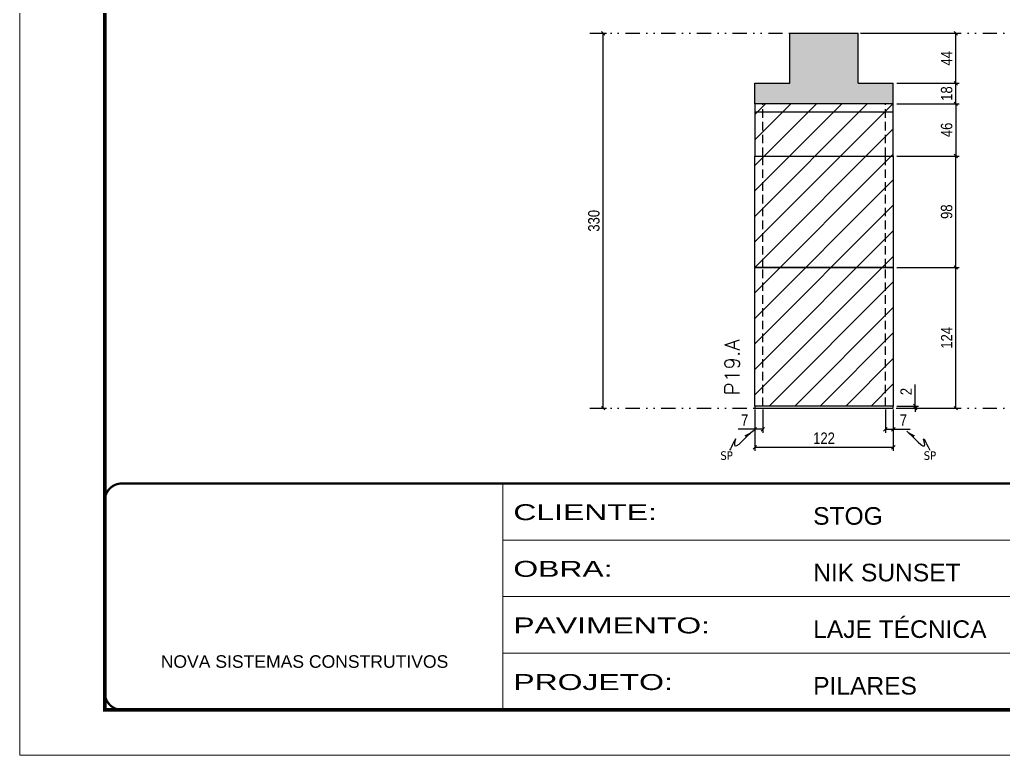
# Model space of a CAD drawing. Extents: x 808 to 7089, y -98 to 17032.
# Drawn here: x 808 to 1674, y 10240 to 10887 of the extents above; entities that cross this region are included whole.
import ezdxf

# ---------------------------------------------------------------- set-up
doc = ezdxf.new("R2010")
doc.units = 0
for name, pattern in [('CONTINUO', [0]), ('DASHED', [0.75, 0.5, -0.25]), ('DIVIDE2', [0.625, 0.25, -0.125, 0, -0.125, 0, -0.125]), ('HIDDEN', [0.375, 0.25, -0.125])]:
    doc.linetypes.add(name, pattern=pattern)
for name, color, linetype in [('COTA', 241, 'Continuous'), ('Nível', 160, 'Continuous'), ('Painéis', 200, 'Continuous'), ('SARR_2.2x7', 40, 'Continuous'), ('Sarrafo de Pressão', 42, 'HIDDEN'), ('texto', 7, 'Continuous')]:
    doc.layers.add(name, color=color, linetype=linetype)
for name, color, linetype, lineweight in [('Folhas', 255, 'Continuous', 9), ('REAPROVEITAMENTO', 251, 'Continuous', 9), ('SARRAFO DE PRESSAO', 251, 'DASHED', 9), ('Texto Seção', 7, 'Continuous', 15)]:
    doc.layers.add(name, color=color, linetype=linetype, lineweight=lineweight)
doc.styles.add('ARIAL', font='arial.ttf')
doc.styles.add('COTA TECNICA', font='techl___.ttf', dxfattribs={"height": 10})
doc.styles.add('COTA TECNICA-50', font='techl___.ttf', dxfattribs={"height": 10})
doc.styles.add('REGUA-120', font='ROMANS.shx', dxfattribs={"height": 15})
doc.styles.get("Standard").update_dxf_attribs({"font": 'arial.ttf'})
doc.styles.add('Tecnologia', font='')
doc.styles.get('Tecnologia').set_extended_font_data('Forgotten Futurist')
doc.dimstyles.new('COTA PAINEL-50', dxfattribs={"dimtxt": 10, "dimasz": 3, "dimexe": 3, "dimexo": 3, "dimgap": 3, "dimtad": 1, "dimdec": 1, "dimzin": 12, "dimdsep": 46, "dimtxsty": 'COTA TECNICA-50', "dimblk1": 'OBLIQUE', "dimblk2": 'OBLIQUE', "dimsah": 1, "dimcen": 0.9, "dimclrd": 4, "dimclre": 4, "dimclrt": 240, "dimadec": 1, "dimazin": 3, "dimtfac": 1, "dimtdec": 1, "dimtmove": 0, "dimatfit": 3, "dimfxl": 1, "dimtolj": 1, "dimtzin": 12, "dimarcsym": 0})
doc.dimstyles.new('PAINEL', dxfattribs={"dimtxt": 10, "dimasz": 3, "dimexe": 3, "dimexo": 3, "dimgap": 3, "dimtad": 1, "dimdec": 1, "dimzin": 12, "dimdsep": 46, "dimtxsty": 'COTA TECNICA', "dimblk1": 'OBLIQUE', "dimblk2": 'OBLIQUE', "dimsah": 1, "dimcen": 0.9, "dimclrd": 4, "dimclre": 4, "dimclrt": 240, "dimadec": 1, "dimazin": 3, "dimtfac": 1, "dimtdec": 1, "dimtmove": 0, "dimatfit": 3, "dimfxl": 1, "dimtolj": 1, "dimtzin": 12, "dimarcsym": 0})
doc.dimstyles.get("Standard").update_dxf_attribs({"dimtxt": 0.18, "dimasz": 0.18, "dimexe": 0.18, "dimexo": 0.0625, "dimgap": 0.09, "dimtad": 0, "dimtih": 1, "dimtoh": 1, "dimdec": 4, "dimzin": 0, "dimdsep": 46, "dimtxsty": 'Standard', "dimcen": 0.09, "dimadec": 0, "dimazin": 0, "dimtfac": 1, "dimtdec": 4, "dimtofl": 0, "dimtmove": 0, "dimatfit": 3, "dimfxl": 1, "dimtolj": 1, "dimtzin": 0, "dimarcsym": 0})

# ---------------------------------------------------------------- blocks, each defined once
blk = doc.blocks.new('9999999999')
at = {"color": 30, "linetype": 'CONTINUO'}
for p, q in [((98564.56, 34230.21), (98564.56, 34429.45)), ((98564.56, 34379.64), (99583.98, 34379.64)), ((98564.56, 34329.83), (99487.98, 34329.83)), ((98564.56, 34280.02), (99487.98, 34280.02))]:
    blk.add_line(p, q, dxfattribs=at)
at = {"color": 30, "linetype": 'CONTINUO', "const_width": 2}
blk.add_lwpolyline([(99583.98, 34230.21), (99583.98, 34414.45, 0.414214), (99568.98, 34429.45), (98228.98, 34429.45, 0.414214), (98213.98, 34414.45), (98213.98, 34245.21, 0.414214), (98228.98, 34230.21), (99583.98, 34230.21)], format="xyb", dxfattribs=at)
at = {"layer": 'Folhas'}
blk.add_lwpolyline([(98138.98, 34190.21), (99623.98, 34190.21), (99623.98, 35240.21), (98138.98, 35240.21)], close=True, dxfattribs=at)
at = {"layer": 'Folhas', "color": 30, "const_width": 3}
blk.add_lwpolyline([(98213.98, 34230.21), (99583.98, 34230.21), (99583.98, 35200.21), (98213.98, 35200.21)], close=True, dxfattribs=at)
at = {"color": 7, "linetype": 'Continuous', "ltscale": 5, "style": 'ARIAL'}
for s, height, p in [('STOG', 15.483, (98837.68, 34393.13)), ('NIK SUNSET', 15.483, (98837.68, 34343.32)), ('LAJE TÉCNICA', 15.4829, (98837.68, 34293.51)), ('NOVA SISTEMAS CONSTRUTIVOS', 11.0592, (98263.19, 34267.21)), ('PILARES', 15.483, (98837.68, 34243.7))]:
    blk.add_text(s, height=height, dxfattribs=at).set_placement(p)
at = {"layer": 'Folhas', "color": 7, "style": 'Tecnologia', "width": 1.5}
for s, p in [('CLIENTE:', (98573.65, 34397.17)), ('OBRA:', (98573.65, 34347.31)), ('PAVIMENTO:', (98573.65, 34297.5)), ('PROJETO:', (98573.65, 34247.69))]:
    blk.add_text(s, height=14, dxfattribs=at).set_placement(p)
blk = doc.blocks.new('_Oblique')
at = {"color": 0, "linetype": 'ByBlock', "lineweight": -2}
blk.add_line((-0.5, -0.5), (0.5, 0.5), dxfattribs=at)
blk = doc.blocks.new('*D670')
at = {"layer": 'COTA', "color": 4, "lineweight": -2, "transparency": 16777216}
for p, q in [((1313.16, 10875.02), (1325.01, 10875.02)), ((1322.01, 10545.02), (1322.01, 10875.02)), ((1313.16, 10545.02), (1325.01, 10545.02))]:
    blk.add_line(p, q, dxfattribs=at)
at = {"layer": 'Defpoints', "color": 0, "transparency": 16777216}
for p in [(1310.16, 10875.02), (1322.01, 10875.02), (1310.16, 10545.02)]:
    blk.add_point(p, dxfattribs=at)
at = {"layer": 'COTA', "color": 4, "lineweight": -2, "transparency": 16777216, "xscale": 3, "yscale": 3, "zscale": 3}
for p, rotation in [((1322.01, 10875.02), 90), ((1322.01, 10545.02), 270)]:
    blk.add_blockref('_Oblique', p, dxfattribs=dict(at, rotation=rotation))
at = {"layer": 'COTA', "color": 240, "transparency": 16777216, "insert": (1313.79, 10710.02), "char_height": 10, "attachment_point": 5, "rotation": 90, "style": 'COTA TECNICA-50'}
blk.add_mtext('\\A1;330', dxfattribs=at)
blk = doc.blocks.new('*D642')
at = {"layer": 'COTA', "color": 4, "lineweight": -2, "transparency": 16777216}
for p, q in [((1455.43, 10544.02), (1455.43, 10507.65)), ((1577.43, 10544.02), (1577.43, 10507.65)), ((1577.43, 10510.65), (1455.43, 10510.65))]:
    blk.add_line(p, q, dxfattribs=at)
at = {"layer": 'Defpoints', "color": 0, "transparency": 16777216}
for p in [(1455.43, 10547.02), (1577.43, 10547.02), (1455.43, 10510.65)]:
    blk.add_point(p, dxfattribs=at)
at = {"layer": 'COTA', "color": 4, "lineweight": -2, "transparency": 16777216, "xscale": 3, "yscale": 3, "zscale": 3, "rotation": 180}
blk.add_blockref('_Oblique', (1455.43, 10510.65), dxfattribs=at)
at = {"layer": 'COTA', "color": 4, "lineweight": -2, "transparency": 16777216, "xscale": 3, "yscale": 3, "zscale": 3}
blk.add_blockref('_Oblique', (1577.43, 10510.65), dxfattribs=at)
at = {"layer": 'COTA', "color": 240, "transparency": 16777216, "insert": (1516.43, 10518.71), "char_height": 10, "attachment_point": 5, "style": 'COTA TECNICA'}
blk.add_mtext('\\A1;122', dxfattribs=at)
blk = doc.blocks.new('*D643')
at = {"layer": 'COTA', "color": 4, "lineweight": -2, "transparency": 16777216}
for p, q in [((1570.43, 10544.02), (1570.43, 10523.5)), ((1577.43, 10542.02), (1577.43, 10523.5)), ((1570.43, 10526.5), (1577.43, 10526.5)), ((1577.43, 10526.5), (1592.16, 10526.5))]:
    blk.add_line(p, q, dxfattribs=at)
at = {"layer": 'Defpoints', "color": 0, "transparency": 16777216}
for p in [(1570.43, 10547.02), (1577.43, 10545.02), (1577.43, 10526.5)]:
    blk.add_point(p, dxfattribs=at)
at = {"layer": 'COTA', "color": 4, "lineweight": -2, "transparency": 16777216, "xscale": 3, "yscale": 3, "zscale": 3, "rotation": 180}
blk.add_blockref('_Oblique', (1570.43, 10526.5), dxfattribs=at)
at = {"layer": 'COTA', "color": 4, "lineweight": -2, "transparency": 16777216, "xscale": 3, "yscale": 3, "zscale": 3}
blk.add_blockref('_Oblique', (1577.43, 10526.5), dxfattribs=at)
at = {"layer": 'COTA', "color": 240, "transparency": 16777216, "insert": (1586.3, 10534.58), "char_height": 10, "attachment_point": 5, "style": 'COTA TECNICA-50'}
blk.add_mtext('\\A1;7', dxfattribs=at)
blk = doc.blocks.new('*D644')
at = {"layer": 'COTA', "color": 4, "lineweight": -2, "transparency": 16777216}
for p, q in [((1455.43, 10542.02), (1455.43, 10523.5)), ((1462.43, 10544.02), (1462.43, 10523.5)), ((1455.43, 10526.5), (1440.7, 10526.5)), ((1462.43, 10526.5), (1455.43, 10526.5))]:
    blk.add_line(p, q, dxfattribs=at)
at = {"layer": 'Defpoints', "color": 0, "transparency": 16777216}
for p in [(1455.43, 10545.02), (1462.43, 10547.02), (1455.43, 10526.5)]:
    blk.add_point(p, dxfattribs=at)
at = {"layer": 'COTA', "color": 4, "lineweight": -2, "transparency": 16777216, "xscale": 3, "yscale": 3, "zscale": 3, "rotation": 180}
blk.add_blockref('_Oblique', (1455.43, 10526.5), dxfattribs=at)
at = {"layer": 'COTA', "color": 4, "lineweight": -2, "transparency": 16777216, "xscale": 3, "yscale": 3, "zscale": 3}
blk.add_blockref('_Oblique', (1462.43, 10526.5), dxfattribs=at)
at = {"layer": 'COTA', "color": 240, "transparency": 16777216, "insert": (1446.57, 10534.58), "char_height": 10, "attachment_point": 5, "style": 'COTA TECNICA-50'}
blk.add_mtext('\\A1;7', dxfattribs=at)
blk = doc.blocks.new('*D645')
at = {"layer": 'COTA', "color": 4, "linetype": 'ByBlock', "lineweight": -2, "transparency": 16777216}
for p, q in [((1580.43, 10669.02), (1635.51, 10669.02)), ((1632.51, 10545.02), (1632.51, 10669.02)), ((1580.43, 10545.02), (1635.51, 10545.02))]:
    blk.add_line(p, q, dxfattribs=at)
at = {"layer": 'Defpoints', "color": 0, "linetype": 'ByBlock', "transparency": 16777216}
for p in [(1577.43, 10669.02), (1632.51, 10669.02), (1577.43, 10545.02)]:
    blk.add_point(p, dxfattribs=at)
at = {"layer": 'COTA', "color": 4, "linetype": 'ByBlock', "lineweight": -2, "transparency": 16777216, "xscale": 3, "yscale": 3, "zscale": 3}
for p, rotation in [((1632.51, 10669.02), 90), ((1632.51, 10545.02), 270)]:
    blk.add_blockref('_Oblique', p, dxfattribs=dict(at, rotation=rotation))
at = {"layer": 'COTA', "color": 240, "linetype": 'ByBlock', "transparency": 16777216, "insert": (1624.44, 10607.02), "char_height": 10, "attachment_point": 5, "rotation": 90, "style": 'COTA TECNICA'}
blk.add_mtext('\\A1;124', dxfattribs=at)
blk = doc.blocks.new('*D646')
at = {"layer": 'COTA', "color": 4, "lineweight": -2, "transparency": 16777216}
for p, q in [((1596.69, 10547.02), (1596.69, 10565.82)), ((1580.43, 10547.02), (1599.69, 10547.02)), ((1580.43, 10545.02), (1599.69, 10545.02)), ((1596.69, 10545.02), (1596.69, 10547.02)), ((1596.69, 10545.02), (1596.69, 10542.02))]:
    blk.add_line(p, q, dxfattribs=at)
at = {"layer": 'Defpoints', "color": 0, "transparency": 16777216}
for p in [(1577.43, 10547.02), (1577.43, 10545.02), (1596.69, 10545.02)]:
    blk.add_point(p, dxfattribs=at)
at = {"layer": 'COTA', "color": 4, "lineweight": -2, "transparency": 16777216, "xscale": 3, "yscale": 3, "zscale": 3}
for p, rotation in [((1596.69, 10547.02), 270), ((1596.69, 10545.02), 90)]:
    blk.add_blockref('_Oblique', p, dxfattribs=dict(at, rotation=rotation))
at = {"layer": 'COTA', "color": 240, "transparency": 16777216, "insert": (1588.69, 10559.76), "char_height": 10, "attachment_point": 5, "rotation": 90, "style": 'COTA TECNICA-50'}
blk.add_mtext('\\A1;2', dxfattribs=at)
blk = doc.blocks.new('*D647')
at = {"layer": 'COTA', "color": 4, "linetype": 'ByBlock', "lineweight": -2, "transparency": 16777216}
for p, q in [((1580.43, 10669.02), (1635.51, 10669.02)), ((1632.51, 10545.02), (1632.51, 10669.02)), ((1580.43, 10545.02), (1635.51, 10545.02))]:
    blk.add_line(p, q, dxfattribs=at)
at = {"layer": 'Defpoints', "color": 0, "linetype": 'ByBlock', "transparency": 16777216}
for p in [(1577.43, 10669.02), (1632.51, 10669.02), (1577.43, 10545.02)]:
    blk.add_point(p, dxfattribs=at)
at = {"layer": 'COTA', "color": 4, "linetype": 'ByBlock', "lineweight": -2, "transparency": 16777216, "xscale": 3, "yscale": 3, "zscale": 3}
for p, rotation in [((1632.51, 10669.02), 90), ((1632.51, 10545.02), 270)]:
    blk.add_blockref('_Oblique', p, dxfattribs=dict(at, rotation=rotation))
at = {"layer": 'COTA', "color": 240, "linetype": 'ByBlock', "transparency": 16777216, "insert": (1624.44, 10607.02), "char_height": 10, "attachment_point": 5, "rotation": 90, "style": 'COTA TECNICA'}
blk.add_mtext('\\A1;124', dxfattribs=at)
blk = doc.blocks.new('*D648')
at = {"layer": 'COTA', "color": 4, "lineweight": -2, "transparency": 16777216}
for p, q in [((1580.43, 10767.02), (1635.51, 10767.02)), ((1632.51, 10669.02), (1632.51, 10767.02)), ((1580.43, 10669.02), (1635.51, 10669.02))]:
    blk.add_line(p, q, dxfattribs=at)
at = {"layer": 'Defpoints', "color": 0, "transparency": 16777216}
for p in [(1577.43, 10767.02), (1632.51, 10767.02), (1577.43, 10669.02)]:
    blk.add_point(p, dxfattribs=at)
at = {"layer": 'COTA', "color": 4, "lineweight": -2, "transparency": 16777216, "xscale": 3, "yscale": 3, "zscale": 3}
for p, rotation in [((1632.51, 10767.02), 90), ((1632.51, 10669.02), 270)]:
    blk.add_blockref('_Oblique', p, dxfattribs=dict(at, rotation=rotation))
at = {"layer": 'COTA', "color": 240, "transparency": 16777216, "insert": (1624.41, 10718.02), "char_height": 10, "attachment_point": 5, "rotation": 90, "style": 'COTA TECNICA-50'}
blk.add_mtext('\\A1;98', dxfattribs=at)
blk = doc.blocks.new('*D649')
at = {"layer": 'COTA', "color": 4, "lineweight": -2, "transparency": 16777216}
for p, q in [((1580.43, 10813.02), (1635.51, 10813.02)), ((1632.51, 10813.02), (1632.51, 10767.02)), ((1580.43, 10767.02), (1635.51, 10767.02))]:
    blk.add_line(p, q, dxfattribs=at)
at = {"layer": 'Defpoints', "color": 0, "transparency": 16777216}
for p in [(1577.43, 10813.02), (1577.43, 10767.02), (1632.51, 10767.02)]:
    blk.add_point(p, dxfattribs=at)
at = {"layer": 'COTA', "color": 4, "lineweight": -2, "transparency": 16777216, "xscale": 3, "yscale": 3, "zscale": 3}
for p, rotation in [((1632.51, 10813.02), 90), ((1632.51, 10767.02), 270)]:
    blk.add_blockref('_Oblique', p, dxfattribs=dict(at, rotation=rotation))
at = {"layer": 'COTA', "color": 240, "transparency": 16777216, "insert": (1624.41, 10790.02), "char_height": 10, "attachment_point": 5, "rotation": 90, "style": 'COTA TECNICA-50'}
blk.add_mtext('\\A1;46', dxfattribs=at)
blk = doc.blocks.new('*D672')
at = {"layer": 'COTA', "color": 4, "lineweight": -2, "transparency": 16777216}
for p, q in [((1580.43, 10831.02), (1635.51, 10831.02)), ((1632.51, 10813.02), (1632.51, 10831.02)), ((1580.43, 10813.02), (1635.51, 10813.02))]:
    blk.add_line(p, q, dxfattribs=at)
at = {"layer": 'Defpoints', "color": 0, "transparency": 16777216}
for p in [(1577.43, 10831.02), (1632.51, 10831.02), (1577.43, 10813.02)]:
    blk.add_point(p, dxfattribs=at)
at = {"layer": 'COTA', "color": 4, "lineweight": -2, "transparency": 16777216, "xscale": 3, "yscale": 3, "zscale": 3}
for p, rotation in [((1632.51, 10831.02), 90), ((1632.51, 10813.02), 270)]:
    blk.add_blockref('_Oblique', p, dxfattribs=dict(at, rotation=rotation))
at = {"layer": 'COTA', "color": 240, "transparency": 16777216, "insert": (1624.42, 10822.02), "char_height": 10, "attachment_point": 5, "rotation": 90, "style": 'COTA TECNICA-50'}
blk.add_mtext('\\A1;18', dxfattribs=at)
blk = doc.blocks.new('*D673')
at = {"layer": 'COTA', "color": 4, "lineweight": -2, "transparency": 16777216}
for p, q in [((1549.43, 10875.02), (1635.51, 10875.02)), ((1632.51, 10831.02), (1632.51, 10875.02)), ((1580.43, 10831.02), (1635.51, 10831.02))]:
    blk.add_line(p, q, dxfattribs=at)
at = {"layer": 'Defpoints', "color": 0, "transparency": 16777216}
for p in [(1546.43, 10875.02), (1632.51, 10875.02), (1577.43, 10831.02)]:
    blk.add_point(p, dxfattribs=at)
at = {"layer": 'COTA', "color": 4, "lineweight": -2, "transparency": 16777216, "xscale": 3, "yscale": 3, "zscale": 3}
for p, rotation in [((1632.51, 10875.02), 90), ((1632.51, 10831.02), 270)]:
    blk.add_blockref('_Oblique', p, dxfattribs=dict(at, rotation=rotation))
at = {"layer": 'COTA', "color": 240, "transparency": 16777216, "insert": (1624.44, 10853.02), "char_height": 10, "attachment_point": 5, "rotation": 90, "style": 'COTA TECNICA'}
blk.add_mtext('\\A1;44', dxfattribs=at)

msp = doc.modelspace()

# ---------------------------------------------------------------- hatches: boundary and pattern name
at = {"layer": 'COTA', "linetype": 'ByBlock'}
h = msp.add_hatch(dxfattribs=at)
h.set_pattern_fill('AR-CONC', color=256, scale=0.03)
h.set_pattern_definition([(50, (-4768.5, -1148.575), (5.46554, -0.4781726), [0.5715, -6.2865]), (355, (-4768.5, -1148.575), (-1.0573026, 5.7317054), [0.4572, -5.0292175]), (100.451445, (-4768.0445, -1148.615), (4.4082374, 5.2535326), [0.4857003, -5.3427073]), (46.1842, (-4768.5, -1147.051), (8.1323712, -1.26127), [0.85725, -9.42975]), (96.63556, (-4767.822, -1147.156), (7.122124, 7.4227837), [0.7285507, -8.014068]), (351.18415, (-4768.5, -1147.051), (7.122124, 7.4227837), [0.685799, -7.543792]), (21, (-4767.738, -1147.432), (4.5484317, -3.067956), [0.5715, -6.2865]), (326, (-4767.738, -1147.432), (1.8540609, 5.525639), [0.4572, -5.0292]), (71.451445, (-4767.359, -1147.688), (6.4024926, 2.457683), [0.4857003, -5.3426981]), (37.5, (-4768.5, -1148.5751), (0.0926581, 2.53665117), [0, -4.96824, 0, -5.1054, 0, -5.04825]), (7.5, (-4768.5, -1148.575), (2.0045899, 3.00541724), [0, -2.91084, 0, -4.85394, 0, -1.92405]), (327.5, (-4770.1993, -1148.5751), (4.06771786, -0.17186232), [0, -1.905, 0, -5.9436, 0, -7.8867]), (317.5, (-4770.9613, -1148.575), (4.4438754, 0.7627947), [0, -2.4765, 0, -3.94716, 0, -5.6007])])
h.paths.add_polyline_path([(1546.43, 10875.02), (1486.43, 10875.02), (1486.43, 10831.02), (1455.43, 10831.02), (1455.43, 10813.02), (1577.43, 10813.02), (1577.43, 10831.02), (1546.43, 10831.02)])
at = {"layer": 'REAPROVEITAMENTO', "linetype": 'ByBlock'}
h = msp.add_hatch(dxfattribs=at)
h.set_pattern_fill('ANSI31', color=256, scale=5, style=2)
h.set_pattern_definition([(45, (-2130.743, 1492.612), (-11.22532, 11.22532), [])])
h.paths.add_polyline_path([(1577.43, 10547.02), (1577.43, 10813.02), (1455.43, 10813.02), (1455.43, 10547.02)])

# ---------------------------------------------------------------- linework, layer by layer
at = {"layer": 'COTA', "linetype": 'ByBlock'}
for p, q in [((1486.43, 10831.02), (1486.43, 10875.02)), ((1486.43, 10875.02), (1546.43, 10875.02)), ((1546.43, 10831.02), (1546.43, 10875.02)), ((1455.43, 10831.02), (1455.43, 10831.02)), ((1455.43, 10831.02), (1455.43, 10831.02)), ((1455.43, 10813.02), (1455.43, 10831.02)), ((1455.43, 10831.02), (1486.43, 10831.02)), ((1546.43, 10831.02), (1577.43, 10831.02)), ((1577.43, 10813.02), (1577.43, 10831.02))]:
    msp.add_line(p, q, dxfattribs=at)
at = {"layer": 'Nível', "color": 4, "linetype": 'DIVIDE2', "ltscale": 50}
for p, q in [((1310.16, 10875.02), (2253.17, 10875.02)), ((1310.16, 10545.02), (2253.17, 10545.02))]:
    msp.add_line(p, q, dxfattribs=at)
at = {"layer": 'Painéis'}
msp.add_line((1577.43, 10813.02), (1455.43, 10813.02), dxfattribs=at)
msp.add_lwpolyline([(1455.43, 10813.02), (1455.43, 10767.02), (1577.43, 10767.02), (1577.43, 10813.02)], dxfattribs=at)
for points in [[(1455.43, 10767.02), (1577.43, 10767.02), (1577.43, 10669.02), (1455.43, 10669.02)], [(1455.43, 10669.02), (1577.43, 10669.02), (1577.43, 10547.02), (1455.43, 10547.02)], [(1455.43, 10545.02), (1577.43, 10545.02), (1577.43, 10547.02), (1455.43, 10547.02)]]:
    msp.add_lwpolyline(points, close=True, dxfattribs=at)
at = {"layer": 'SARR_2.2x7'}
msp.add_line((1455.43, 10806.02), (1577.43, 10806.02), dxfattribs=at)
at = {"layer": 'Sarrafo de Pressão', "ltscale": 30}
for p, q in [((1462.43, 10767.02), (1462.43, 10813.02)), ((1570.43, 10767.02), (1570.43, 10813.02)), ((1462.43, 10669.02), (1462.43, 10767.02)), ((1570.43, 10669.02), (1570.43, 10767.02)), ((1462.43, 10547.02), (1462.43, 10669.02)), ((1570.43, 10547.02), (1570.43, 10669.02))]:
    msp.add_line(p, q, dxfattribs=at)

# ---------------------------------------------------------------- block references
at = {"layer": 'SARRAFO DE PRESSAO', "color": 6, "linetype": 'ByBlock'}
msp.add_blockref('9999999999', (-97330.81, -23950.6), dxfattribs=at)

# ---------------------------------------------------------------- texts
at = {"layer": 'texto', "color": 0, "char_height": 7.5, "attachment_point": 5}
for insert in [(1430.65, 10503.34), (1609.68, 10503.34)]:
    msp.add_mtext('{\\fTahoma|b0|i0|c0|p34;\\C4;SP}', dxfattribs=dict(at, insert=insert))
at = {"layer": 'Texto Seção', "insert": (1441.96, 10556.27), "char_height": 13, "width": 285.3299, "attachment_point": 7, "rotation": 90, "style": 'REGUA-120'}
msp.add_mtext('P19.A', dxfattribs=at)

# ---------------------------------------------------------------- dimensions: what is measured, and where the dimension line sits
at = {"layer": 'COTA'}
for base, p1, p2, angle, dimstyle, picture, middle in [((1322.01, 10875.02), (1310.16, 10545.02), (1310.16, 10875.02), 90, 'COTA PAINEL-50', '*D670', (1313.79, 10710.02)), ((1632.51, 10875.02), (1577.43, 10831.02), (1546.43, 10875.02), 90, 'PAINEL', '*D673', (1624.44, 10853.02)), ((1632.51, 10831.02), (1577.43, 10813.02), (1577.43, 10831.02), 90, 'COTA PAINEL-50', '*D672', (1624.42, 10822.02)), ((1632.51, 10767.02), (1577.43, 10813.02), (1577.43, 10767.02), 90, 'COTA PAINEL-50', '*D649', (1624.41, 10790.02)), ((1632.51, 10767.02), (1577.43, 10669.02), (1577.43, 10767.02), 90, 'COTA PAINEL-50', '*D648', (1624.41, 10718.02)), ((1455.43, 10526.5), (1462.43, 10547.02), (1455.43, 10545.02), 180, 'COTA PAINEL-50', '*D644', (1446.57, 10534.58))]:
    dim = msp.add_linear_dim(base=base, p1=p1, p2=p2, angle=angle, dimstyle=dimstyle, dxfattribs=at)
    dim.commit()
    dim.dimension.update_dxf_attribs({"geometry": picture, "text_midpoint": middle})
at = {"layer": 'COTA', "linetype": 'ByBlock'}
for picture in ['*D645', '*D647']:
    dim = msp.add_aligned_dim(p1=(1577.43, 10545.02), p2=(1577.43, 10669.02), distance=-55.08, dimstyle='PAINEL', dxfattribs=at)
    dim.commit()
    dim.dimension.update_dxf_attribs({"geometry": picture, "text_midpoint": (1624.44, 10607.02)})
at = {"layer": 'COTA'}
dim = msp.add_linear_dim(base=(1596.69, 10545.02), p1=(1577.43, 10547.02), p2=(1577.43, 10545.02), angle=90, dimstyle='COTA PAINEL-50', dxfattribs=at)
dim.commit()
dim.dimension.update_dxf_attribs({"geometry": '*D646', "text_midpoint": (1596.69, 10559.76), "dimtype": 160})
dim = msp.add_linear_dim(base=(1455.43, 10510.65), p1=(1577.43, 10547.02), p2=(1455.43, 10547.02), angle=180, dimstyle='PAINEL', override={"dimarcsym": 2}, dxfattribs=at)
dim.commit()
dim.dimension.update_dxf_attribs({"geometry": '*D642', "text_midpoint": (1516.43, 10518.71)})
dim = msp.add_linear_dim(base=(1577.43, 10526.5), p1=(1570.43, 10547.02), p2=(1577.43, 10545.02), dimstyle='COTA PAINEL-50', dxfattribs=at)
dim.commit()
dim.dimension.update_dxf_attribs({"geometry": '*D643', "text_midpoint": (1586.3, 10534.58)})

# ---------------------------------------------------------------- leaders
at = {"layer": 'COTA', "path_type": 1}
for points in [[(1453.6, 10524.83), (1437.82, 10513), (1438.74, 10517.81), (1433.19, 10508.03)], [(1589.26, 10524.83), (1605.05, 10513), (1604.12, 10517.81), (1609.67, 10508.03)]]:
    msp.add_leader(points, dimstyle='Standard', override={"dimasz": 8}, dxfattribs=at)

doc.saveas('drawing.dxf')
